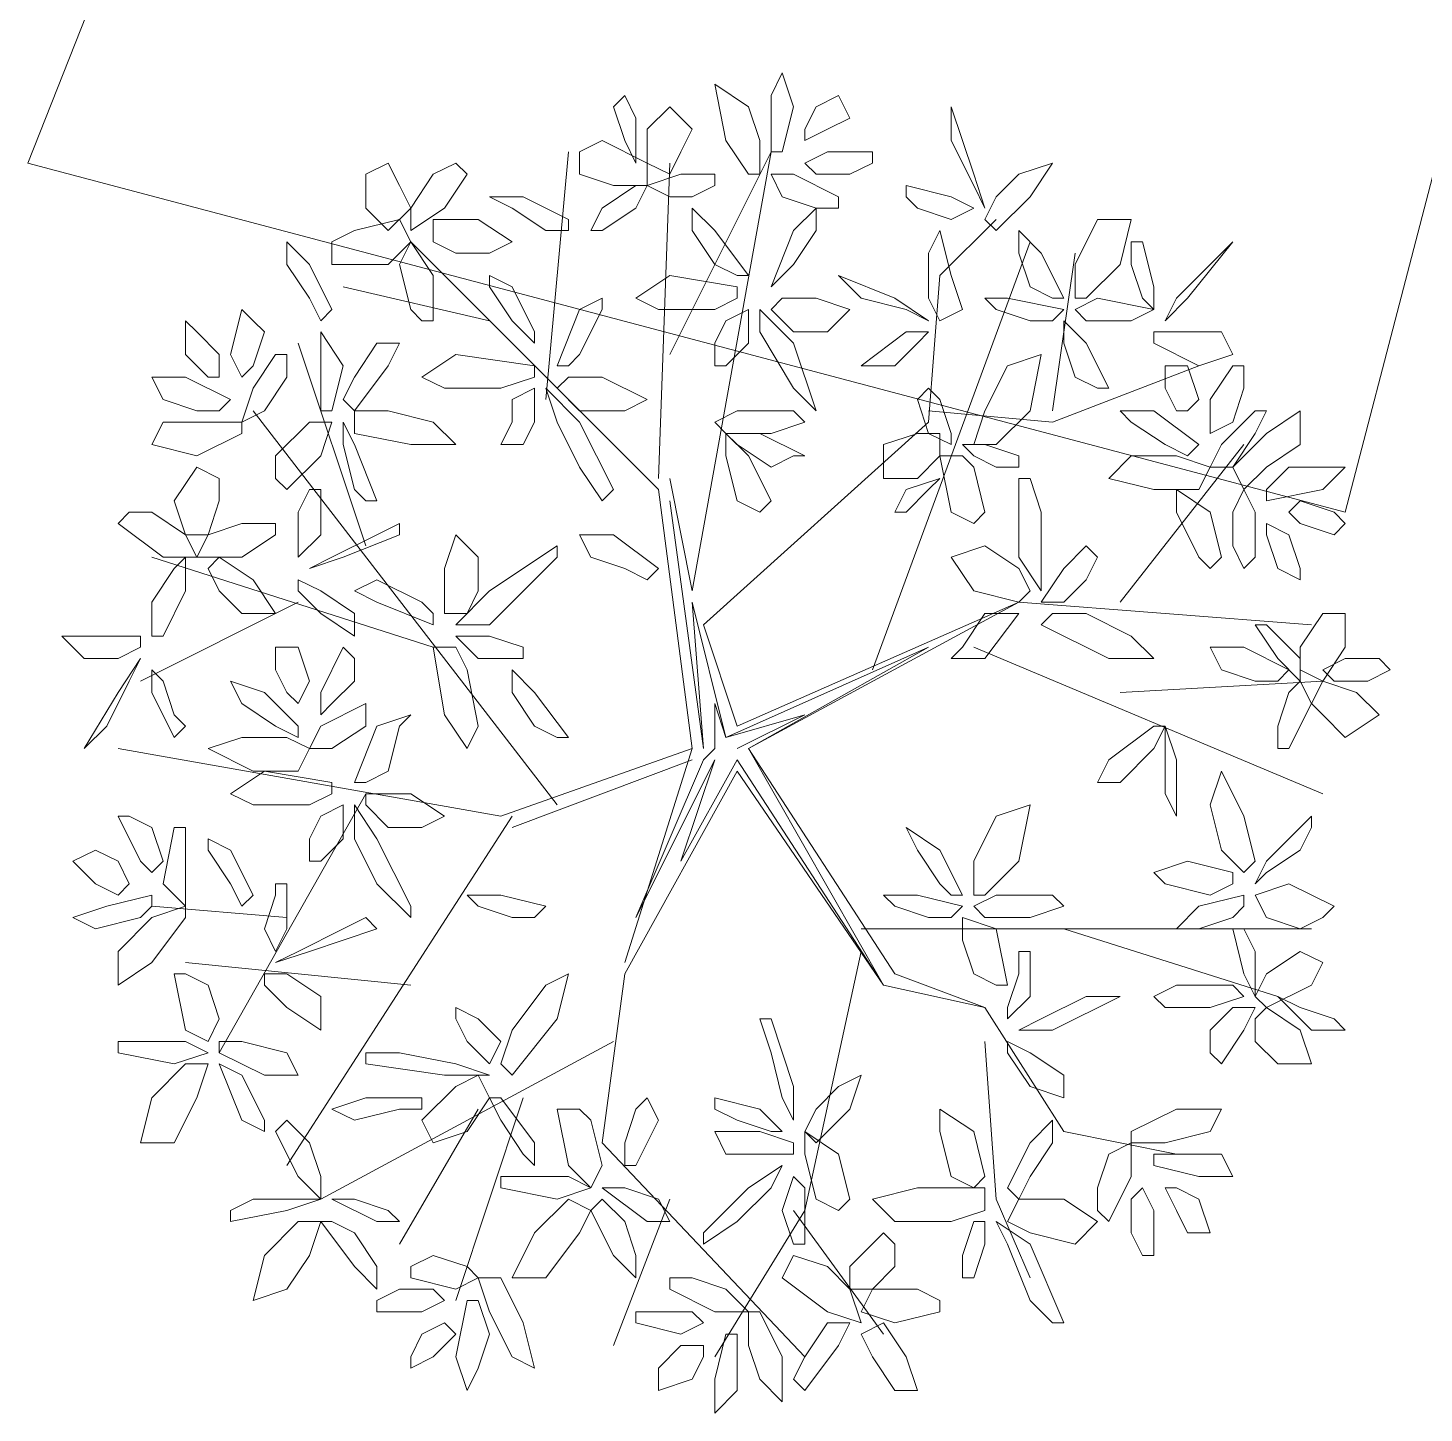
# Model space of a CAD drawing. Header units: millimetres. Extents: x 2303 to 2447, y 1812 to 2032.
# Drawn here: x 2367.057 to 2370.559, y 1883.318 to 1886.792 of the extents above; entities that cross this region are included whole.
import ezdxf

# ---------------------------------------------------------------- set-up
doc = ezdxf.new("R2010")
doc.units = ezdxf.units.MM
doc.layers.add('PDF_0', color=7, linetype='Continuous')
doc.layers.add('PDF_CVL_CUADCON_TIT', color=7, linetype='Continuous')

msp = doc.modelspace()

# ---------------------------------------------------------------- linework, layer by layer
at = {"layer": 'PDF_0', "lineweight": 9}
for points in [[(2368.9212, 1886.5377), (2368.9212, 1886.6224), (2368.9494, 1886.6789), (2368.9777, 1886.5942), (2368.9494, 1886.4812), (2368.9212, 1886.4812)], [(2368.5823, 1886.453), (2368.5823, 1886.4812), (2368.5823, 1886.5659), (2368.5541, 1886.6224), (2368.5258, 1886.5942), (2368.5541, 1886.5094)], [(2368.8929, 1886.4247), (2368.8647, 1886.4247), (2368.8082, 1886.5094), (2368.78, 1886.6506), (2368.8647, 1886.5942), (2368.8929, 1886.5094)], [(2369.0059, 1886.5094), (2369.0059, 1886.5377), (2369.0341, 1886.5942), (2369.0906, 1886.6224), (2369.1188, 1886.5659), (2369.0624, 1886.5377)], [(2368.667, 1886.4247), (2368.6105, 1886.453), (2368.6105, 1886.5377), (2368.667, 1886.5942), (2368.7235, 1886.5377), (2368.6953, 1886.4812)], [(2369.373, 1886.5094), (2369.373, 1886.5942), (2369.4295, 1886.4247), (2369.4577, 1886.34), (2369.4295, 1886.3965)], [(2368.5258, 1886.3965), (2368.4411, 1886.4247), (2368.4411, 1886.4812), (2368.4976, 1886.5094), (2368.6105, 1886.453), (2368.6105, 1886.3965)], [(2369.1188, 1886.4247), (2369.0341, 1886.4247), (2369.0059, 1886.453), (2369.0624, 1886.4812), (2369.1753, 1886.4812), (2369.1753, 1886.453)], [(2367.9893, 1886.3965), (2368.0175, 1886.34), (2367.961, 1886.2835), (2367.9045, 1886.34), (2367.9045, 1886.4247), (2367.961, 1886.453)], [(2368.1305, 1886.453), (2368.1587, 1886.4247), (2368.1022, 1886.34), (2368.0175, 1886.2835), (2368.0175, 1886.34), (2368.074, 1886.4247)], [(2369.4577, 1886.3118), (2369.486, 1886.2835), (2369.5707, 1886.3682), (2369.6272, 1886.453), (2369.5424, 1886.4247), (2369.486, 1886.3682)], [(2368.7235, 1886.3682), (2368.667, 1886.3682), (2368.6105, 1886.3965), (2368.6953, 1886.4247), (2368.78, 1886.4247), (2368.78, 1886.3965)], [(2369.0341, 1886.34), (2368.9494, 1886.3682), (2368.9212, 1886.4247), (2368.9777, 1886.4247), (2369.0906, 1886.3682), (2369.0906, 1886.34)], [(2368.4976, 1886.34), (2368.5823, 1886.3965), (2368.6105, 1886.3965), (2368.5823, 1886.34), (2368.4976, 1886.2835), (2368.4693, 1886.2835)], [(2369.2883, 1886.34), (2369.373, 1886.3118), (2369.4295, 1886.34), (2369.373, 1886.3682), (2369.26, 1886.3965), (2369.26, 1886.3682)], [(2368.3564, 1886.2835), (2368.2717, 1886.34), (2368.2152, 1886.3682), (2368.2999, 1886.3682), (2368.4129, 1886.3118), (2368.4129, 1886.2835)], [(2368.78, 1886.1988), (2368.7235, 1886.2835), (2368.7235, 1886.34), (2368.78, 1886.2835), (2368.8647, 1886.1706), (2368.8365, 1886.1706)], [(2368.9777, 1886.1988), (2368.9212, 1886.1423), (2368.9777, 1886.2835), (2369.0341, 1886.34), (2369.0341, 1886.2835)], [(2367.8763, 1886.2835), (2367.9893, 1886.3118), (2368.0175, 1886.2553), (2367.961, 1886.1988), (2367.8198, 1886.1988), (2367.8198, 1886.2553)], [(2368.074, 1886.2553), (2368.074, 1886.3118), (2368.1869, 1886.3118), (2368.2717, 1886.2553), (2368.2152, 1886.227), (2368.1305, 1886.227)], [(2369.6836, 1886.1141), (2369.7119, 1886.1141), (2369.7966, 1886.1988), (2369.8248, 1886.3118), (2369.7401, 1886.3118), (2369.6836, 1886.1988)], [(2369.3448, 1886.0576), (2369.4012, 1886.0858), (2369.373, 1886.1706), (2369.3448, 1886.2835), (2369.3165, 1886.227), (2369.3165, 1886.1141)], [(2369.5707, 1886.1423), (2369.5424, 1886.227), (2369.5424, 1886.2835), (2369.5989, 1886.227), (2369.6554, 1886.1141), (2369.6272, 1886.1141)], [(2367.7633, 1886.1141), (2367.7069, 1886.1988), (2367.7069, 1886.2553), (2367.7633, 1886.1988), (2367.8198, 1886.0858), (2367.7916, 1886.0576)], [(2368.0175, 1886.0858), (2367.9893, 1886.1988), (2368.0175, 1886.2553), (2368.074, 1886.1706), (2368.074, 1886.0576), (2368.0457, 1886.0576)], [(2369.8248, 1886.1988), (2369.8531, 1886.1141), (2369.8813, 1886.0858), (2369.8813, 1886.1423), (2369.8531, 1886.2553), (2369.8248, 1886.2553)], [(2370.0225, 1886.1988), (2370.079, 1886.2553), (2369.966, 1886.1141), (2369.9096, 1886.0576), (2369.9378, 1886.1141)], [(2368.2717, 1886.0576), (2368.2152, 1886.1423), (2368.2152, 1886.1706), (2368.2717, 1886.1423), (2368.3281, 1886.0294), (2368.3281, 1886.0011)], [(2368.78, 1886.0858), (2368.6388, 1886.0858), (2368.5823, 1886.1141), (2368.667, 1886.1706), (2368.8365, 1886.1423), (2368.8365, 1886.1141)], [(2369.1471, 1886.1141), (2369.0906, 1886.1706), (2369.2318, 1886.1141), (2369.3165, 1886.0576), (2369.26, 1886.0858)], [(2368.4411, 1885.9729), (2368.4976, 1886.0858), (2368.4976, 1886.1141), (2368.4411, 1886.0858), (2368.3846, 1885.9446), (2368.4129, 1885.9446)], [(2368.9212, 1886.0858), (2368.9494, 1886.1141), (2369.0341, 1886.1141), (2369.1188, 1886.0858), (2369.0624, 1886.0294), (2368.9777, 1886.0294)], [(2369.5707, 1886.0576), (2369.486, 1886.0858), (2369.4577, 1886.1141), (2369.5142, 1886.1141), (2369.6554, 1886.0858), (2369.6272, 1886.0576)], [(2369.8248, 1886.0576), (2369.8813, 1886.0858), (2369.7401, 1886.1141), (2369.6836, 1886.0858), (2369.7119, 1886.0576)], [(2367.6504, 1886.0294), (2367.6221, 1885.9446), (2367.5939, 1885.9164), (2367.5657, 1885.9729), (2367.5939, 1886.0858), (2367.6221, 1886.0576)], [(2368.78, 1885.9446), (2368.8082, 1885.9446), (2368.8647, 1886.0011), (2368.8647, 1886.0858), (2368.8082, 1886.0576), (2368.78, 1886.0011)], [(2368.9777, 1885.8882), (2369.0341, 1885.8317), (2368.9777, 1886.0011), (2368.8929, 1886.0858), (2368.8929, 1886.0294)], [(2367.5374, 1885.9164), (2367.5092, 1885.9164), (2367.4527, 1885.9729), (2367.4527, 1886.0576), (2367.481, 1886.0294), (2367.5374, 1885.9729)], [(2367.7916, 1885.8882), (2367.7916, 1885.9729), (2367.7916, 1886.0294), (2367.8481, 1885.9446), (2367.8198, 1885.8317), (2367.7916, 1885.8317)], [(2369.2318, 1885.9446), (2369.2883, 1886.0011), (2369.3165, 1886.0294), (2369.26, 1886.0294), (2369.1471, 1885.9446), (2369.1753, 1885.9446)], [(2369.6836, 1885.9164), (2369.6554, 1886.0011), (2369.6554, 1886.0576), (2369.7119, 1886.0011), (2369.7684, 1885.8882), (2369.7401, 1885.8882)], [(2369.8813, 1886.0294), (2369.8813, 1886.0011), (2369.9943, 1885.9446), (2370.079, 1885.9729), (2370.0508, 1886.0294), (2369.9378, 1886.0294)], [(2367.8763, 1885.9164), (2367.9328, 1886.0011), (2367.9893, 1886.0011), (2367.961, 1885.9446), (2367.8763, 1885.8317), (2367.8481, 1885.8599)], [(2367.7069, 1885.9164), (2367.6504, 1885.8317), (2367.5939, 1885.8034), (2367.6221, 1885.8882), (2367.6786, 1885.9729), (2367.7069, 1885.9729)], [(2368.2434, 1885.8882), (2368.1022, 1885.8882), (2368.0457, 1885.9164), (2368.1305, 1885.9729), (2368.3281, 1885.9446), (2368.3281, 1885.9164)], [(2369.4295, 1885.747), (2369.486, 1885.747), (2369.5707, 1885.8317), (2369.5989, 1885.9729), (2369.5142, 1885.9446), (2369.4577, 1885.8317)], [(2369.966, 1885.8317), (2369.9378, 1885.8317), (2369.9096, 1885.8882), (2369.9096, 1885.9446), (2369.966, 1885.9446), (2369.9943, 1885.8599)], [(2370.1072, 1885.8882), (2370.079, 1885.8034), (2370.0225, 1885.7752), (2370.0225, 1885.8599), (2370.079, 1885.9446), (2370.1072, 1885.9446)], [(2367.481, 1885.8317), (2367.3962, 1885.8599), (2367.368, 1885.9164), (2367.4527, 1885.9164), (2367.5657, 1885.8599), (2367.5374, 1885.8317)], [(2368.2434, 1885.747), (2368.2999, 1885.747), (2368.3281, 1885.8034), (2368.3281, 1885.8882), (2368.2717, 1885.8599), (2368.2717, 1885.8034)], [(2368.4411, 1885.6905), (2368.3846, 1885.8034), (2368.3564, 1885.8882), (2368.4411, 1885.8034), (2368.5258, 1885.634), (2368.4976, 1885.6058)], [(2368.3846, 1885.8882), (2368.4129, 1885.9164), (2368.4976, 1885.9164), (2368.6105, 1885.8599), (2368.5541, 1885.8317), (2368.4411, 1885.8317)], [(2369.3448, 1885.8599), (2369.373, 1885.7752), (2369.373, 1885.747), (2369.3165, 1885.7752), (2369.2883, 1885.8599), (2369.3165, 1885.8882)], [(2367.8763, 1885.8317), (2367.8763, 1885.7752), (2368.0175, 1885.747), (2368.1305, 1885.747), (2368.074, 1885.8034), (2367.961, 1885.8317)], [(2368.9212, 1885.7752), (2368.8082, 1885.7752), (2368.78, 1885.8034), (2368.8365, 1885.8317), (2368.9777, 1885.8317), (2369.0059, 1885.8034)], [(2369.9096, 1885.747), (2369.8248, 1885.8034), (2369.7966, 1885.8317), (2369.8813, 1885.8317), (2369.9943, 1885.747), (2369.966, 1885.7187)], [(2370.1355, 1885.7752), (2370.079, 1885.6905), (2370.0225, 1885.6905), (2370.0508, 1885.747), (2370.1355, 1885.8317), (2370.1637, 1885.8317)], [(2370.1072, 1885.634), (2370.079, 1885.6905), (2370.1637, 1885.7752), (2370.2484, 1885.8317), (2370.2484, 1885.747), (2370.1637, 1885.6905)], [(2367.5939, 1885.8034), (2367.5939, 1885.7752), (2367.481, 1885.7187), (2367.368, 1885.747), (2367.3962, 1885.8034), (2367.5092, 1885.8034)], [(2367.6786, 1885.7187), (2367.7633, 1885.8034), (2367.8198, 1885.8034), (2367.7916, 1885.7187), (2367.7069, 1885.634), (2367.6786, 1885.6622)], [(2367.8763, 1885.634), (2367.8481, 1885.747), (2367.8481, 1885.8034), (2367.8763, 1885.747), (2367.9328, 1885.6058), (2367.9045, 1885.6058)], [(2368.9212, 1885.6905), (2368.8365, 1885.747), (2368.8082, 1885.7752), (2368.8929, 1885.7752), (2369.0059, 1885.7187), (2368.9777, 1885.7187)], [(2368.8365, 1885.6058), (2368.8082, 1885.7187), (2368.8082, 1885.7752), (2368.8647, 1885.7187), (2368.9212, 1885.6058), (2368.8929, 1885.5775)], [(2369.3448, 1885.7752), (2369.3448, 1885.7187), (2369.2883, 1885.6622), (2369.2036, 1885.6622), (2369.2036, 1885.747), (2369.2883, 1885.7752)], [(2369.486, 1885.6905), (2369.4295, 1885.7187), (2369.4012, 1885.747), (2369.4577, 1885.747), (2369.5424, 1885.7187), (2369.5424, 1885.6905)], [(2369.4295, 1885.6905), (2369.4577, 1885.5775), (2369.4295, 1885.5493), (2369.373, 1885.5775), (2369.3448, 1885.7187), (2369.4012, 1885.7187)], [(2370.0225, 1885.6905), (2369.9943, 1885.634), (2369.8813, 1885.634), (2369.7684, 1885.6622), (2369.8248, 1885.7187), (2369.9378, 1885.7187)], [(2367.5374, 1885.6058), (2367.5092, 1885.521), (2367.4527, 1885.521), (2367.4245, 1885.6058), (2367.481, 1885.6905), (2367.5374, 1885.6622)], [(2370.2202, 1885.6905), (2370.3049, 1885.6905), (2370.3614, 1885.6905), (2370.3049, 1885.634), (2370.1637, 1885.6058), (2370.1637, 1885.634)], [(2369.3448, 1885.6622), (2369.26, 1885.634), (2369.2318, 1885.5775), (2369.26, 1885.5775), (2369.3165, 1885.634)], [(2369.5989, 1885.5775), (2369.5989, 1885.4363), (2369.5989, 1885.3799), (2369.5424, 1885.4646), (2369.5424, 1885.6622), (2369.5707, 1885.6622)], [(2367.7351, 1885.5775), (2367.7351, 1885.4928), (2367.7351, 1885.4646), (2367.7916, 1885.521), (2367.7916, 1885.634), (2367.7633, 1885.634)], [(2369.9943, 1885.4646), (2369.9378, 1885.5775), (2369.9378, 1885.634), (2370.0225, 1885.5775), (2370.0508, 1885.4646), (2370.0225, 1885.4363)], [(2370.079, 1885.4928), (2370.079, 1885.5775), (2370.1072, 1885.634), (2370.1355, 1885.5775), (2370.1355, 1885.4646), (2370.1072, 1885.4363)], [(2370.2202, 1885.5775), (2370.2484, 1885.6058), (2370.3332, 1885.5775), (2370.3614, 1885.5493), (2370.3332, 1885.521), (2370.2484, 1885.5493)], [(2367.368, 1885.5775), (2367.4527, 1885.521), (2367.481, 1885.4646), (2367.3962, 1885.4646), (2367.2833, 1885.5493), (2367.3115, 1885.5775)], [(2367.6786, 1885.5493), (2367.6786, 1885.521), (2367.5939, 1885.4646), (2367.481, 1885.4646), (2367.5092, 1885.521), (2367.5939, 1885.5493)], [(2367.9328, 1885.521), (2367.8198, 1885.4646), (2367.7633, 1885.4363), (2367.8481, 1885.4646), (2367.9893, 1885.521), (2367.9893, 1885.5493)], [(2370.192, 1885.4363), (2370.1637, 1885.521), (2370.1637, 1885.5493), (2370.2202, 1885.521), (2370.2484, 1885.4363), (2370.2484, 1885.4081)], [(2368.1587, 1885.3234), (2368.1022, 1885.3234), (2368.1022, 1885.4363), (2368.1305, 1885.521), (2368.1869, 1885.4646), (2368.1869, 1885.3799)], [(2368.5541, 1885.4363), (2368.4693, 1885.4646), (2368.4411, 1885.521), (2368.5258, 1885.521), (2368.6388, 1885.4363), (2368.6105, 1885.4081)], [(2367.368, 1885.3516), (2367.4245, 1885.4363), (2367.4527, 1885.4646), (2367.4527, 1885.3799), (2367.3962, 1885.2669), (2367.368, 1885.2669)], [(2367.5092, 1885.4363), (2367.5374, 1885.4646), (2367.6221, 1885.4081), (2367.6786, 1885.3234), (2367.5939, 1885.3234), (2367.5374, 1885.3799)], [(2368.3281, 1885.4081), (2368.2152, 1885.2951), (2368.1305, 1885.2951), (2368.2152, 1885.3799), (2368.3846, 1885.4928), (2368.3846, 1885.4646)], [(2369.5707, 1885.3799), (2369.5424, 1885.3516), (2369.4295, 1885.3799), (2369.373, 1885.4646), (2369.4577, 1885.4928), (2369.5424, 1885.4363)], [(2369.7401, 1885.4646), (2369.7119, 1885.4928), (2369.6554, 1885.4363), (2369.5989, 1885.3516), (2369.6554, 1885.3516), (2369.7119, 1885.4081)], [(2367.7351, 1885.4081), (2367.7351, 1885.3799), (2367.7916, 1885.3234), (2367.8763, 1885.2669), (2367.8763, 1885.3234), (2367.7916, 1885.3799)], [(2368.0457, 1885.3516), (2367.9328, 1885.4081), (2367.8763, 1885.3799), (2367.9328, 1885.3516), (2368.074, 1885.2951), (2368.074, 1885.3234)], [(2369.4577, 1885.3234), (2369.5424, 1885.3234), (2369.4577, 1885.2104), (2369.373, 1885.2104), (2369.4012, 1885.2387)], [(2369.7119, 1885.3234), (2369.8248, 1885.2669), (2369.8813, 1885.2104), (2369.7684, 1885.2104), (2369.5989, 1885.2951), (2369.6272, 1885.3234)], [(2370.192, 1885.2669), (2370.2484, 1885.2104), (2370.2484, 1885.1539), (2370.192, 1885.2104), (2370.1355, 1885.2951), (2370.1637, 1885.2951)], [(2370.2484, 1885.2387), (2370.3049, 1885.3234), (2370.3614, 1885.3234), (2370.3614, 1885.2387), (2370.3049, 1885.1539), (2370.2484, 1885.1822)], [(2367.3398, 1885.2387), (2367.3398, 1885.2669), (2367.2268, 1885.2669), (2367.1421, 1885.2669), (2367.1986, 1885.2104), (2367.2833, 1885.2104)], [(2368.2999, 1885.2104), (2368.2999, 1885.2387), (2368.2152, 1885.2669), (2368.1305, 1885.2669), (2368.1869, 1885.2104), (2368.2434, 1885.2104)], [(2367.7351, 1885.0975), (2367.7069, 1885.1257), (2367.6786, 1885.1822), (2367.6786, 1885.2387), (2367.7351, 1885.2387), (2367.7633, 1885.1539)], [(2367.8763, 1885.1539), (2367.8198, 1885.0975), (2367.7916, 1885.0692), (2367.7916, 1885.1257), (2367.8481, 1885.2387), (2367.8763, 1885.2104)], [(2368.1587, 1885.1822), (2368.1869, 1885.041), (2368.1587, 1884.9845), (2368.1022, 1885.0692), (2368.074, 1885.2387), (2368.1305, 1885.2387)], [(2370.1355, 1885.1539), (2370.0508, 1885.1822), (2370.0225, 1885.2387), (2370.1072, 1885.2387), (2370.2202, 1885.1822), (2370.192, 1885.1539)], [(2367.255, 1885.041), (2367.1986, 1884.9845), (2367.2833, 1885.1257), (2367.3398, 1885.2104), (2367.3115, 1885.1539)], [(2370.3049, 1885.1822), (2370.3332, 1885.1539), (2370.4179, 1885.1539), (2370.4744, 1885.1822), (2370.4461, 1885.2104), (2370.3614, 1885.2104)], [(2367.4245, 1885.0692), (2367.3962, 1885.1539), (2367.368, 1885.1822), (2367.368, 1885.1257), (2367.4245, 1885.0127), (2367.4527, 1885.041)], [(2367.6786, 1885.041), (2367.5939, 1885.0975), (2367.5657, 1885.1539), (2367.6504, 1885.1257), (2367.7351, 1885.041), (2367.7351, 1885.0127)], [(2368.3281, 1885.041), (2368.2717, 1885.1257), (2368.2717, 1885.1822), (2368.3281, 1885.1257), (2368.4129, 1885.0127), (2368.3846, 1885.0127)], [(2370.192, 1885.041), (2370.2202, 1885.1257), (2370.2484, 1885.1539), (2370.2767, 1885.0975), (2370.2202, 1884.9845), (2370.192, 1884.9845)], [(2370.2767, 1885.0975), (2370.3049, 1885.1539), (2370.3896, 1885.1257), (2370.4461, 1885.0692), (2370.3614, 1885.0127), (2370.3049, 1885.0692)], [(2367.9045, 1885.041), (2367.9045, 1885.0975), (2367.7916, 1885.041), (2367.7633, 1884.9845), (2367.8198, 1884.9845)], [(2367.961, 1884.928), (2367.9893, 1885.041), (2368.0175, 1885.0692), (2367.9328, 1885.041), (2367.8763, 1884.8998), (2367.9045, 1884.8998)], [(2367.7633, 1884.9845), (2367.7351, 1884.928), (2367.6221, 1884.928), (2367.5092, 1884.9845), (2367.5939, 1885.0127), (2367.7069, 1885.0127)], [(2369.8813, 1884.9845), (2369.7966, 1884.8998), (2369.7401, 1884.8998), (2369.7684, 1884.9563), (2369.8813, 1885.041), (2369.9096, 1885.041)], [(2369.9378, 1884.9563), (2369.9096, 1885.041), (2369.9096, 1884.8715), (2369.9378, 1884.8151), (2369.9378, 1884.8433)], [(2367.7633, 1884.8433), (2367.6221, 1884.8433), (2367.5657, 1884.8715), (2367.6504, 1884.928), (2367.8198, 1884.8998), (2367.8198, 1884.8715)], [(2370.1072, 1884.6739), (2370.1355, 1884.7021), (2370.1072, 1884.8151), (2370.0508, 1884.928), (2370.0225, 1884.8433), (2370.0508, 1884.7303)], [(2367.9045, 1884.8433), (2367.9045, 1884.8715), (2368.0175, 1884.8715), (2368.1022, 1884.8151), (2368.0457, 1884.7868), (2367.961, 1884.7868)], [(2367.7633, 1884.7021), (2367.7916, 1884.7021), (2367.8481, 1884.7586), (2367.8481, 1884.8433), (2367.7916, 1884.8151), (2367.7633, 1884.7586)], [(2367.9328, 1884.6456), (2367.8763, 1884.7586), (2367.8763, 1884.8433), (2367.9328, 1884.7586), (2368.0175, 1884.5891), (2368.0175, 1884.5609)], [(2369.4295, 1884.6174), (2369.4577, 1884.6174), (2369.5424, 1884.7021), (2369.5707, 1884.8433), (2369.486, 1884.8151), (2369.4295, 1884.7021)], [(2367.368, 1884.7868), (2367.3962, 1884.7021), (2367.368, 1884.6739), (2367.3398, 1884.7021), (2367.2833, 1884.8151), (2367.3115, 1884.8151)], [(2370.2484, 1884.7303), (2370.1637, 1884.6739), (2370.1355, 1884.6456), (2370.1637, 1884.7021), (2370.2767, 1884.8151), (2370.2767, 1884.7868)], [(2367.4527, 1884.7303), (2367.4527, 1884.6456), (2367.4527, 1884.5891), (2367.3962, 1884.6456), (2367.4245, 1884.7868), (2367.4527, 1884.7868)], [(2369.3448, 1884.6456), (2369.2883, 1884.7303), (2369.26, 1884.7868), (2369.3448, 1884.7303), (2369.4012, 1884.6174), (2369.373, 1884.6174)], [(2367.3115, 1884.6456), (2367.2833, 1884.6174), (2367.2268, 1884.6456), (2367.1703, 1884.7021), (2367.2268, 1884.7303), (2367.2833, 1884.7021)], [(2367.5657, 1884.6456), (2367.5092, 1884.7303), (2367.5092, 1884.7586), (2367.5657, 1884.7303), (2367.6221, 1884.6174), (2367.5939, 1884.5891)], [(2370.0225, 1884.6174), (2369.9096, 1884.6456), (2369.8813, 1884.6739), (2369.966, 1884.7021), (2370.079, 1884.6739), (2370.079, 1884.6456)], [(2367.6786, 1884.6174), (2367.6504, 1884.5327), (2367.6786, 1884.4762), (2367.7069, 1884.5327), (2367.7069, 1884.6456), (2367.6786, 1884.6456)], [(2370.2484, 1884.5327), (2370.1637, 1884.5609), (2370.1355, 1884.6174), (2370.2202, 1884.6456), (2370.3332, 1884.5891), (2370.3049, 1884.5609)], [(2367.3398, 1884.5609), (2367.2268, 1884.5327), (2367.1703, 1884.5609), (2367.255, 1884.5891), (2367.368, 1884.6174), (2367.368, 1884.5891)], [(2367.4527, 1884.5891), (2367.4527, 1884.5609), (2367.368, 1884.4479), (2367.2833, 1884.3915), (2367.2833, 1884.4762), (2367.368, 1884.5609)], [(2368.2717, 1884.5609), (2368.1869, 1884.5891), (2368.1587, 1884.6174), (2368.2434, 1884.6174), (2368.3564, 1884.5891), (2368.3281, 1884.5609)], [(2369.3165, 1884.5609), (2369.2318, 1884.5891), (2369.2036, 1884.6174), (2369.2883, 1884.6174), (2369.4012, 1884.5891), (2369.373, 1884.5609)], [(2369.5707, 1884.5609), (2369.4577, 1884.5609), (2369.4295, 1884.5891), (2369.486, 1884.6174), (2369.6272, 1884.6174), (2369.6554, 1884.5891)], [(2370.079, 1884.5609), (2369.9943, 1884.5327), (2369.9378, 1884.5327), (2369.9943, 1884.5891), (2370.1072, 1884.6174), (2370.1072, 1884.5891)], [(2367.8481, 1884.5327), (2367.7351, 1884.4762), (2367.6786, 1884.4479), (2367.7633, 1884.4762), (2367.9328, 1884.5327), (2367.9045, 1884.5609)], [(2369.4295, 1884.4197), (2369.4012, 1884.5044), (2369.4012, 1884.5609), (2369.486, 1884.5327), (2369.5142, 1884.3915), (2369.486, 1884.3915)], [(2370.1355, 1884.4762), (2370.1355, 1884.3915), (2370.1355, 1884.3632), (2370.1072, 1884.4197), (2370.079, 1884.5327), (2370.1072, 1884.5327)], [(2369.5424, 1884.4197), (2369.5142, 1884.335), (2369.5142, 1884.3067), (2369.5707, 1884.3632), (2369.5707, 1884.4762), (2369.5424, 1884.4762)], [(2370.1637, 1884.4197), (2370.2484, 1884.4762), (2370.3049, 1884.4479), (2370.2767, 1884.3915), (2370.1637, 1884.335), (2370.1355, 1884.3632)], [(2367.5092, 1884.3915), (2367.5374, 1884.3067), (2367.5092, 1884.2503), (2367.4527, 1884.2785), (2367.4245, 1884.4197), (2367.4527, 1884.4197)], [(2367.6504, 1884.4197), (2367.6504, 1884.3915), (2367.7069, 1884.335), (2367.7916, 1884.2785), (2367.7916, 1884.3632), (2367.7069, 1884.4197)], [(2368.2717, 1884.2785), (2368.3564, 1884.3915), (2368.4129, 1884.4197), (2368.3846, 1884.3067), (2368.2717, 1884.1655), (2368.2434, 1884.1938)], [(2370.0225, 1884.335), (2369.9096, 1884.335), (2369.8813, 1884.3632), (2369.9378, 1884.3915), (2370.079, 1884.3915), (2370.1072, 1884.3632)], [(2369.7119, 1884.3632), (2369.5989, 1884.3067), (2369.5424, 1884.2785), (2369.6272, 1884.2785), (2369.7966, 1884.3632), (2369.7684, 1884.3632)], [(2370.192, 1884.3632), (2370.2202, 1884.335), (2370.2767, 1884.2785), (2370.3614, 1884.2785), (2370.3332, 1884.3067), (2370.2484, 1884.335)], [(2368.1305, 1884.335), (2368.1305, 1884.3067), (2368.1587, 1884.2503), (2368.2152, 1884.1938), (2368.2434, 1884.2503), (2368.1869, 1884.3067)], [(2370.0225, 1884.2785), (2370.079, 1884.335), (2370.1355, 1884.335), (2370.1072, 1884.2785), (2370.0508, 1884.1938), (2370.0225, 1884.222)], [(2370.1355, 1884.3067), (2370.1637, 1884.335), (2370.2484, 1884.2785), (2370.2767, 1884.1938), (2370.192, 1884.1938), (2370.1355, 1884.2503)], [(2368.9212, 1884.222), (2368.9494, 1884.1091), (2368.9777, 1884.0526), (2368.9777, 1884.1373), (2368.9212, 1884.3067), (2368.8929, 1884.3067)], [(2367.3398, 1884.2503), (2367.4527, 1884.2503), (2367.5092, 1884.222), (2367.4245, 1884.1938), (2367.2833, 1884.222), (2367.2833, 1884.2503)], [(2367.5939, 1884.2503), (2367.7069, 1884.222), (2367.7351, 1884.1655), (2367.6504, 1884.1655), (2367.5374, 1884.222), (2367.5374, 1884.2503)], [(2369.5142, 1884.2503), (2369.5142, 1884.222), (2369.5707, 1884.1373), (2369.6554, 1884.1091), (2369.6554, 1884.1655), (2369.5707, 1884.222)], [(2367.9893, 1884.222), (2368.1305, 1884.1938), (2368.2152, 1884.1655), (2368.1022, 1884.1655), (2367.9045, 1884.1938), (2367.9045, 1884.222)], [(2367.5092, 1884.1938), (2367.4527, 1884.1938), (2367.368, 1884.1091), (2367.3398, 1883.9961), (2367.4245, 1883.9961), (2367.481, 1884.1091)], [(2367.5939, 1884.1655), (2367.5374, 1884.1938), (2367.5939, 1884.0526), (2367.6504, 1884.0243), (2367.6504, 1884.0526)], [(2368.1869, 1884.1655), (2368.2152, 1884.1091), (2368.1587, 1884.0243), (2368.074, 1883.9961), (2368.0457, 1884.0526), (2368.1305, 1884.1373)], [(2369.0059, 1884.0243), (2369.0341, 1883.9961), (2369.1188, 1884.0808), (2369.1471, 1884.1655), (2369.0906, 1884.1373), (2369.0341, 1884.0808)], [(2367.9893, 1884.0808), (2367.8763, 1884.0526), (2367.8198, 1884.0808), (2367.9045, 1884.1091), (2368.0457, 1884.1091), (2368.0457, 1884.0808)], [(2368.2434, 1884.0526), (2368.2999, 1883.9679), (2368.3281, 1883.9396), (2368.3281, 1883.9961), (2368.2434, 1884.1091), (2368.2152, 1884.1091)], [(2368.5541, 1883.9961), (2368.5823, 1884.0808), (2368.6105, 1884.1091), (2368.6388, 1884.0526), (2368.5823, 1883.9396), (2368.5541, 1883.9396)], [(2368.8365, 1884.0526), (2368.9212, 1884.0243), (2368.9494, 1884.0243), (2368.8929, 1884.0808), (2368.78, 1884.1091), (2368.78, 1884.0808)], [(2368.4693, 1884.0526), (2368.4976, 1883.9396), (2368.4693, 1883.8832), (2368.4129, 1883.9396), (2368.3846, 1884.0808), (2368.4411, 1884.0808)], [(2369.373, 1883.9114), (2369.3448, 1884.0243), (2369.3448, 1884.0808), (2369.4295, 1884.0243), (2369.4577, 1883.9114), (2369.4295, 1883.8832)], [(2369.8248, 1883.9961), (2369.8248, 1884.0243), (2369.9378, 1884.0808), (2370.0508, 1884.0808), (2370.0225, 1884.0243), (2369.9096, 1883.9961)], [(2367.7633, 1883.9961), (2367.7916, 1883.9114), (2367.7916, 1883.8549), (2367.7351, 1883.9114), (2367.6786, 1884.0243), (2367.7069, 1884.0526)], [(2369.5707, 1883.9114), (2369.6272, 1883.9961), (2369.6272, 1884.0526), (2369.5707, 1883.9961), (2369.5142, 1883.8832), (2369.5424, 1883.8549)], [(2368.9777, 1883.9679), (2368.9777, 1883.9961), (2368.8929, 1884.0243), (2368.78, 1884.0243), (2368.8082, 1883.9679), (2368.9212, 1883.9679)], [(2369.0341, 1883.8549), (2369.0059, 1883.9679), (2369.0059, 1884.0243), (2369.0906, 1883.9679), (2369.1188, 1883.8549), (2369.0906, 1883.8267)], [(2369.7401, 1883.8832), (2369.7684, 1883.9679), (2369.8248, 1883.9961), (2369.8248, 1883.9114), (2369.7684, 1883.7984), (2369.7401, 1883.8267)], [(2369.9378, 1883.9679), (2370.0508, 1883.9679), (2370.079, 1883.9114), (2369.9943, 1883.9114), (2369.8813, 1883.9396), (2369.8813, 1883.9679)], [(2368.8365, 1883.7984), (2368.9212, 1883.8832), (2368.9494, 1883.9396), (2368.8647, 1883.8832), (2368.7517, 1883.7702), (2368.7517, 1883.742)], [(2368.2999, 1883.9114), (2368.4129, 1883.9114), (2368.4693, 1883.8832), (2368.3846, 1883.8549), (2368.2434, 1883.8832), (2368.2434, 1883.9114)], [(2369.0059, 1883.7702), (2369.0059, 1883.8832), (2368.9777, 1883.9114), (2368.9494, 1883.8267), (2368.9777, 1883.742), (2369.0059, 1883.742)], [(2367.6221, 1883.8549), (2367.7351, 1883.8549), (2367.7916, 1883.8549), (2367.7069, 1883.8267), (2367.5657, 1883.7984), (2367.5657, 1883.8267)], [(2367.8763, 1883.8549), (2367.8198, 1883.8549), (2367.9328, 1883.7984), (2367.9893, 1883.7984), (2367.961, 1883.8267)], [(2368.4693, 1883.8267), (2368.4129, 1883.8549), (2368.3281, 1883.7702), (2368.2717, 1883.6572), (2368.3564, 1883.6572), (2368.4411, 1883.7702)], [(2368.5541, 1883.7984), (2368.5823, 1883.7137), (2368.5823, 1883.6572), (2368.5258, 1883.7137), (2368.4693, 1883.8267), (2368.4976, 1883.8549)], [(2368.5541, 1883.8832), (2368.4976, 1883.8832), (2368.6105, 1883.7984), (2368.667, 1883.7984), (2368.6388, 1883.8549)], [(2369.373, 1883.7984), (2369.2318, 1883.7984), (2369.1753, 1883.8549), (2369.2883, 1883.8832), (2369.4577, 1883.8832), (2369.4577, 1883.8267)], [(2369.5142, 1883.7984), (2369.5424, 1883.8549), (2369.6554, 1883.8549), (2369.7401, 1883.7984), (2369.6836, 1883.742), (2369.5707, 1883.7702)], [(2369.8248, 1883.7702), (2369.8248, 1883.8549), (2369.8531, 1883.8832), (2369.8813, 1883.8267), (2369.8813, 1883.7137), (2369.8531, 1883.7137)], [(2369.9096, 1883.8832), (2369.9378, 1883.8832), (2369.9943, 1883.8549), (2370.0225, 1883.7702), (2369.966, 1883.7702), (2369.9378, 1883.8267)], [(2367.7916, 1883.7984), (2367.7351, 1883.7984), (2367.6504, 1883.7137), (2367.6221, 1883.6008), (2367.7069, 1883.629), (2367.7633, 1883.7137)], [(2367.8763, 1883.7702), (2367.9328, 1883.6855), (2367.9328, 1883.629), (2367.8763, 1883.6855), (2367.7916, 1883.7984), (2367.8198, 1883.7984)], [(2369.4012, 1883.6572), (2369.4295, 1883.6572), (2369.4577, 1883.742), (2369.4577, 1883.7984), (2369.4295, 1883.7984), (2369.4012, 1883.7137)], [(2369.5707, 1883.6008), (2369.5142, 1883.742), (2369.486, 1883.7984), (2369.5707, 1883.742), (2369.6554, 1883.5443), (2369.6272, 1883.5443)], [(2369.2318, 1883.6855), (2369.1753, 1883.629), (2369.1188, 1883.629), (2369.1188, 1883.6855), (2369.2036, 1883.7702), (2369.2318, 1883.742)], [(2368.074, 1883.7137), (2368.1587, 1883.6855), (2368.1869, 1883.6572), (2368.1305, 1883.629), (2368.0175, 1883.6572), (2368.0175, 1883.6855)], [(2369.0624, 1883.6855), (2369.1188, 1883.629), (2369.1471, 1883.5443), (2369.0624, 1883.5725), (2368.9494, 1883.6572), (2368.9777, 1883.7137)], [(2368.1869, 1883.6572), (2368.2434, 1883.6572), (2368.2999, 1883.5443), (2368.3281, 1883.4313), (2368.2717, 1883.4596), (2368.2152, 1883.5725)], [(2368.7235, 1883.6572), (2368.8082, 1883.629), (2368.8647, 1883.5725), (2368.78, 1883.5725), (2368.667, 1883.629), (2368.667, 1883.6572)], [(2367.9893, 1883.629), (2368.074, 1883.629), (2368.1022, 1883.6008), (2368.0457, 1883.5725), (2367.9328, 1883.5725), (2367.9328, 1883.6008)], [(2369.3448, 1883.6008), (2369.3448, 1883.5725), (2369.2318, 1883.5443), (2369.1471, 1883.5725), (2369.1753, 1883.629), (2369.2883, 1883.629)], [(2368.2152, 1883.516), (2368.1869, 1883.4313), (2368.1587, 1883.3748), (2368.1305, 1883.4596), (2368.1587, 1883.6008), (2368.1869, 1883.6008)], [(2368.1022, 1883.5443), (2368.1305, 1883.516), (2368.074, 1883.4596), (2368.0175, 1883.4313), (2368.0175, 1883.4596), (2368.0457, 1883.516)], [(2368.6388, 1883.5725), (2368.7235, 1883.5725), (2368.7517, 1883.5443), (2368.6953, 1883.516), (2368.5823, 1883.5443), (2368.5823, 1883.5725)], [(2368.8647, 1883.5725), (2368.8929, 1883.5725), (2368.9494, 1883.4596), (2368.9494, 1883.3466), (2368.8929, 1883.4031), (2368.8647, 1883.4878)], [(2369.0059, 1883.4596), (2369.0624, 1883.5443), (2369.1188, 1883.5443), (2369.0906, 1883.4878), (2369.0059, 1883.3748), (2368.9777, 1883.4031)], [(2369.1471, 1883.516), (2369.2036, 1883.5443), (2369.26, 1883.4596), (2369.2883, 1883.3748), (2369.2318, 1883.3748), (2369.1753, 1883.4596)], [(2368.8365, 1883.4596), (2368.8365, 1883.3748), (2368.78, 1883.3184), (2368.78, 1883.4031), (2368.8082, 1883.516), (2368.8365, 1883.516)], [(2368.7517, 1883.4878), (2368.7517, 1883.4596), (2368.7235, 1883.4031), (2368.6388, 1883.3748), (2368.6388, 1883.4313), (2368.6953, 1883.4878)]]:
    msp.add_lwpolyline(points, close=True, dxfattribs=at)
for points in [[(2368.3564, 1885.8599), (2368.4129, 1886.4812)], [(2368.667, 1885.9729), (2368.9212, 1886.4812), (2368.7235, 1885.3799), (2368.667, 1885.6622)], [(2368.6388, 1885.6622), (2368.667, 1886.453)], [(2368.667, 1885.6058), (2368.7517, 1884.9845), (2368.7235, 1885.3516), (2368.8082, 1885.0127), (2369.3165, 1885.2387), (2368.8647, 1884.9845), (2369.5424, 1885.3516), (2368.8365, 1885.041), (2368.7517, 1885.2951), (2369.3165, 1885.8034), (2369.3448, 1886.1706), (2369.486, 1886.3118)], [(2368.7235, 1884.9845), (2368.6388, 1885.634), (2368.0175, 1886.2553)], [(2369.1753, 1885.1822), (2369.5707, 1886.2553)], [(2369.6272, 1885.8317), (2369.6836, 1886.227)], [(2368.2152, 1886.0576), (2367.8481, 1886.1423)], [(2367.9045, 1885.4928), (2367.7351, 1886.0011)], [(2369.3165, 1885.8317), (2369.6272, 1885.8034), (2369.9943, 1885.9446)], [(2368.3846, 1884.8433), (2367.6221, 1885.8317)], [(2369.7966, 1885.3516), (2370.1072, 1885.747)], [(2368.074, 1885.2387), (2367.368, 1885.4646)], [(2367.7351, 1885.3516), (2367.3398, 1885.1539)], [(2369.5424, 1885.3516), (2370.2767, 1885.2951)], [(2369.4295, 1885.2387), (2370.3049, 1884.8715)], [(2369.7966, 1885.1257), (2370.3049, 1885.1539)], [(2368.8365, 1884.9845), (2369.0059, 1885.0692), (2368.8082, 1885.0127), (2368.78, 1885.0975), (2368.78, 1884.9845), (2368.7517, 1884.9563), (2368.5823, 1884.5609), (2368.78, 1884.9563), (2368.6953, 1884.7021), (2368.8365, 1884.9563), (2369.2036, 1884.3915), (2368.8647, 1884.9845), (2369.2318, 1884.4197), (2369.4577, 1884.335)], [(2368.5541, 1884.4479), (2368.7235, 1884.9845), (2368.2434, 1884.8151), (2367.2833, 1884.9845)], [(2368.7235, 1884.9563), (2368.2717, 1884.7868)], [(2369.9378, 1883.9679), (2369.6554, 1884.0243), (2369.4577, 1884.335), (2369.2036, 1884.3915), (2368.8365, 1884.928), (2368.5541, 1884.4197), (2368.4976, 1883.9961), (2369.0059, 1883.4596)], [(2367.9045, 1884.8715), (2367.5374, 1884.222)], [(2368.2717, 1884.8151), (2367.7069, 1883.9396)], [(2367.7069, 1884.5609), (2367.368, 1884.5891)], [(2369.1471, 1884.5327), (2370.2767, 1884.5327)], [(2369.6554, 1884.5327), (2370.192, 1884.3632)], [(2369.1471, 1884.4762), (2369.0059, 1883.8267), (2368.78, 1883.4596)], [(2368.0175, 1884.3915), (2367.4527, 1884.4479)], [(2368.5258, 1884.2503), (2367.7916, 1883.8549)], [(2369.4577, 1884.2503), (2369.486, 1883.8549), (2369.5707, 1883.6572)], [(2368.2999, 1884.1091), (2368.1305, 1883.6008)], [(2368.1869, 1884.0808), (2367.9893, 1883.742)], [(2368.667, 1883.8549), (2368.5258, 1883.4878)], [(2368.9777, 1883.8267), (2369.2036, 1883.516)]]:
    msp.add_lwpolyline(points, dxfattribs=at)
at = {"layer": 'PDF_CVL_CUADCON_TIT', "lineweight": 9}
msp.add_lwpolyline([(2368.8929, 1892.3833), (2367.5092, 1888.8816), (2368.0175, 1888.8816), (2367.0574, 1886.453), (2370.3614, 1885.5775), (2370.8979, 1887.639), (2371.5475, 1887.639), (2372.3382, 1891.8185), (2368.8929, 1892.4962)], dxfattribs=at)

doc.saveas('drawing.dxf')
